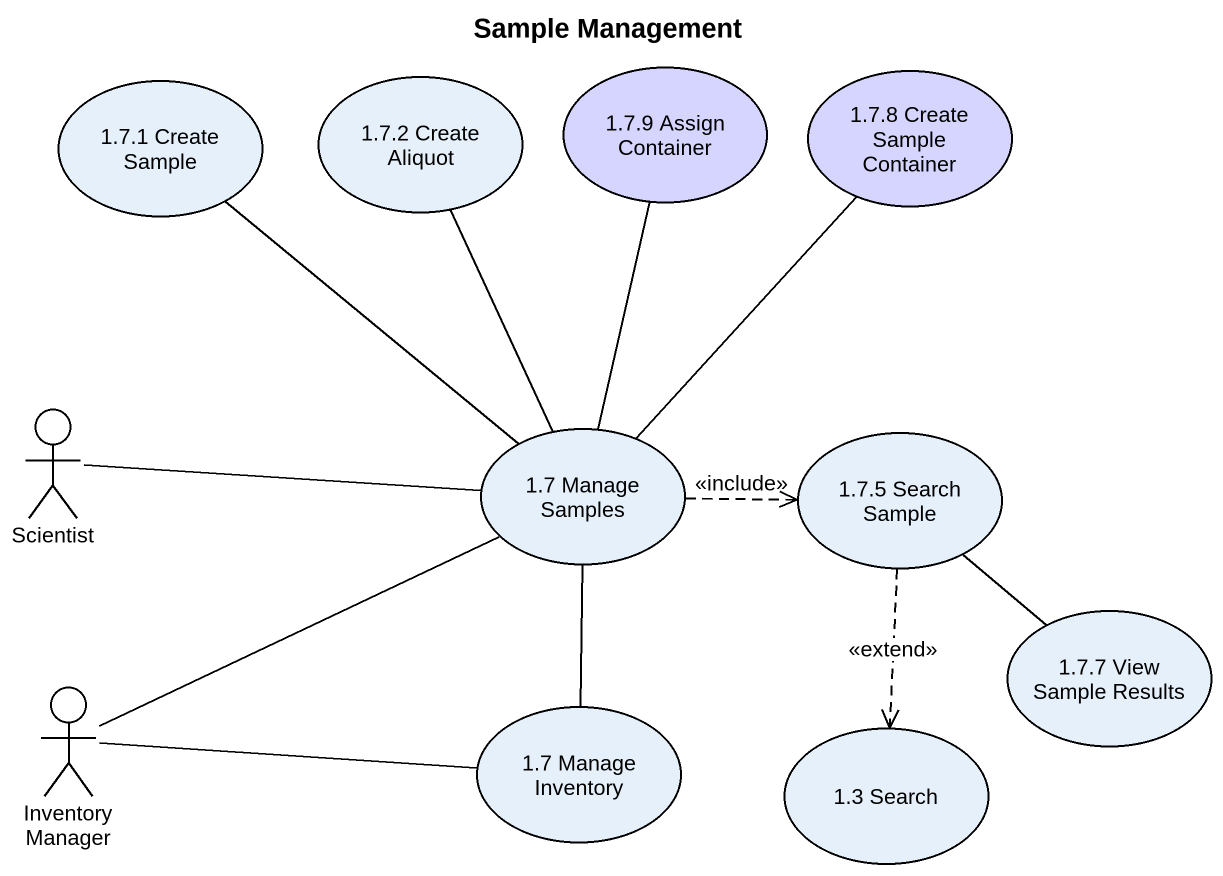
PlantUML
@startuml
title Sample Management
usecase "1.7.1 Create Sample" as u1_7_1_Create_Sample
usecase "1.7.2 Create Aliquot" as u1_7_2_Create_Aliquot
usecase "1.7.9 Assign Container" as u1_7_9_Assign_Container #D5D5FF
usecase "1.7.8 Create Sample Container" as u1_7_8_Create_Sample #D5D5FF
actor Scientist
usecase "1.7 Manage Samples" as u1_7_Manage_Samples
usecase "1.7.5 Search Sample" as u1_7_5_Search_Sample
usecase "1.7.7 View Sample Results" as u1_7_7_View_Sample_Results
actor "Inventory Manager" as Inventory_Manager
usecase "1.7 Manage Inventory" as u1_7_Manage_Inventory
usecase "1.3 Search" as u1_3_Search
Scientist -right- u1_7_Manage_Samples
u1_7_Manage_Samples -up- u1_7_1_Create_Sample
u1_7_Manage_Samples -up- u1_7_2_Create_Aliquot
u1_7_Manage_Samples -up- u1_7_9_Assign_Container
u1_7_Manage_Samples -up- u1_7_8_Create_Sample
u1_7_Manage_Samples .right.> u1_7_5_Search_Sample : <<include>>
u1_7_Manage_Samples -- u1_7_Manage_Inventory
u1_7_5_Search_Sample -- u1_7_7_View_Sample_Results
u1_7_5_Search_Sample ..> u1_3_Search : <<extend>>
Inventory_Manager -right- u1_7_Manage_Samples
Inventory_Manager -right- u1_7_Manage_Inventory
@enduml
